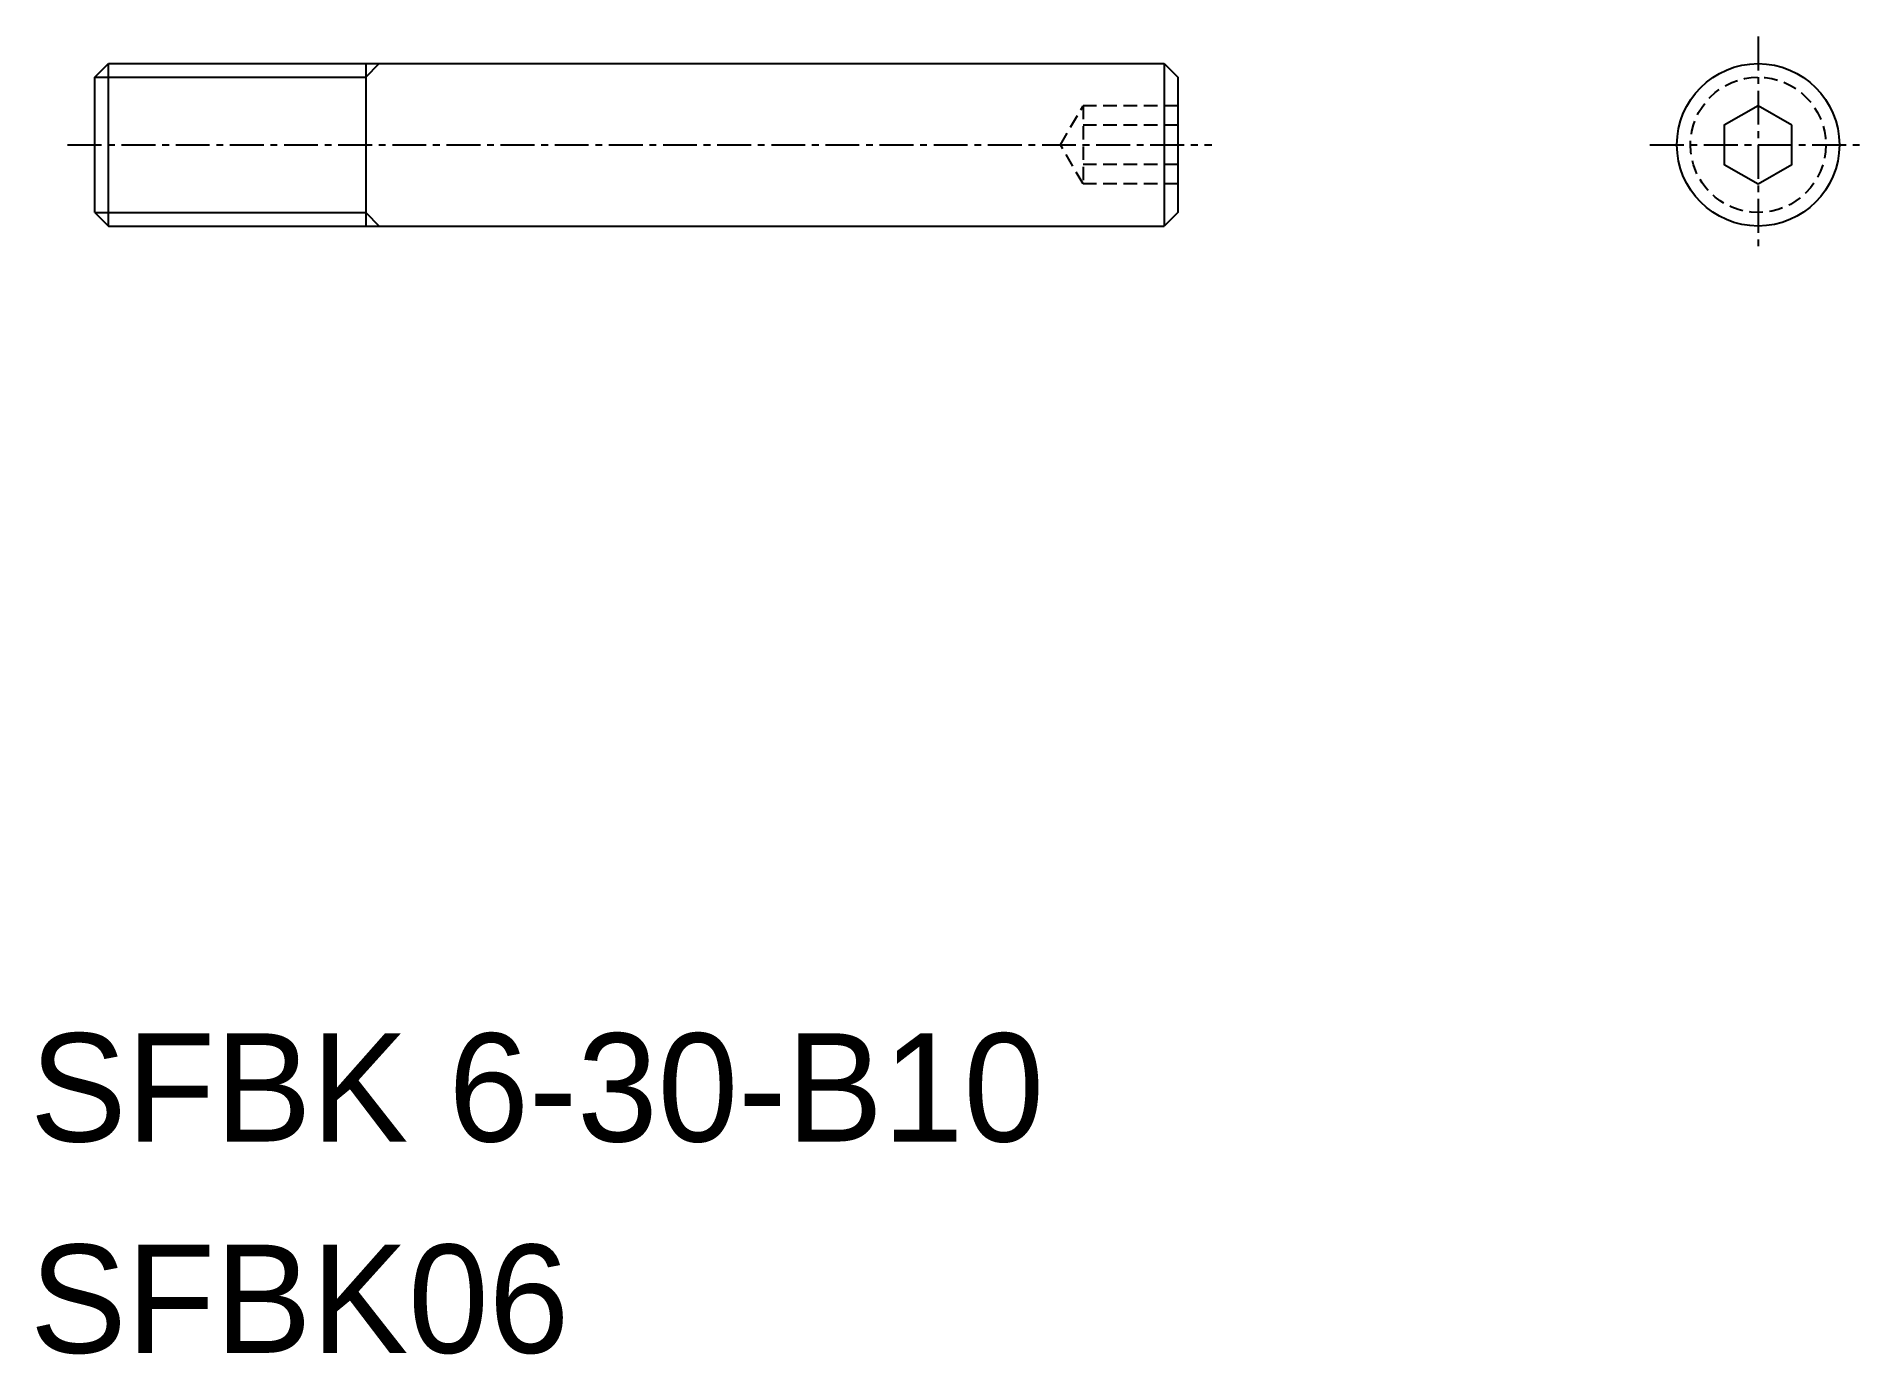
# Model space of a CAD drawing. Extents: x 98.8 to 166.4, y 78.5 to 127.2.
import ezdxf

# ---------------------------------------------------------------- set-up
doc = ezdxf.new("R2010")
doc.units = 0
doc.linetypes.add('CENTER', pattern=[2, 1.25, -0.25, 0.25, -0.25])
doc.linetypes.add('DASHED', pattern=[0.75, 0.5, -0.25])
doc.layers.get('0').update_dxf_attribs({"linetype": 'CONTINUOUS'})
doc.layers.add('CENTER', color=1, linetype='CENTER')

msp = doc.modelspace()

# ---------------------------------------------------------------- linework, layer by layer
at = {"color": 7, "linetype": 'CONTINUOUS'}
for p, q in [((101, 125.671), (101.5, 126.171)), ((101.5, 126.171), (140.5, 126.171)), ((101.5, 120.171), (101.5, 126.171)), ((111, 126.171), (111, 120.171)), ((140.5, 126.171), (140.5, 120.171)), ((140.5, 126.171), (141, 125.671)), ((101, 120.671), (101, 125.671)), ((141, 125.671), (141, 120.671)), ((141, 124.421), (141, 124.421)), ((141, 123.171), (141, 123.171)), ((101, 120.671), (101.5, 120.171)), ((141, 120.671), (140.5, 120.171)), ((101.5, 120.171), (140.5, 120.171))]:
    msp.add_line(p, q, dxfattribs=at)
at = {"color": 3, "linetype": 'CONTINUOUS'}
for p, q in [((111, 125.671), (111.5, 126.171)), ((101, 125.671), (111, 125.671)), ((101, 120.671), (111, 120.671)), ((111, 120.671), (111.5, 120.171))]:
    msp.add_line(p, q, dxfattribs=at)
at = {"color": 3, "linetype": 'DASHED'}
for p, q in [((136.666, 123.171), (137.5, 124.614)), ((137.5, 124.614), (137.5, 121.728)), ((141, 124.614), (137.5, 124.614)), ((141, 123.893), (137.5, 123.893)), ((137.5, 121.728), (136.666, 123.171)), ((141, 122.449), (137.5, 122.449)), ((141, 121.728), (137.5, 121.728))]:
    msp.add_line(p, q, dxfattribs=at)
msp.add_line((141, 124.421), (141, 124.421))
at = {"color": 7, "linetype": 'CONTINUOUS'}
msp.add_lwpolyline([(163.69, 123.893), (162.44, 124.614), (161.19, 123.893), (161.19, 122.449), (162.44, 121.728), (163.69, 122.449)], close=True, dxfattribs=at)
msp.add_circle((162.44, 123.171), 3, dxfattribs=at)
at = {"color": 3, "linetype": 'DASHED'}
msp.add_circle((162.44, 123.171), 2.5, dxfattribs=at)
at = {"layer": 'CENTER', "color": 1, "linetype": 'CENTER'}
for p, q in [((162.44, 127.171), (162.44, 119.171)), ((99.986, 123.171), (142.258, 123.171)), ((158.44, 123.171), (166.44, 123.171))]:
    msp.add_line(p, q, dxfattribs=at)

# ---------------------------------------------------------------- texts
at = {"color": 7, "linetype": 'CONTINUOUS'}
for s, p in [('SFBK 6-30-B10', (98.6, 86.342)), ('SFBK06', (98.6, 78.533))]:
    msp.add_text(s, height=4, dxfattribs=at).set_placement(p)

doc.saveas('drawing.dxf')
